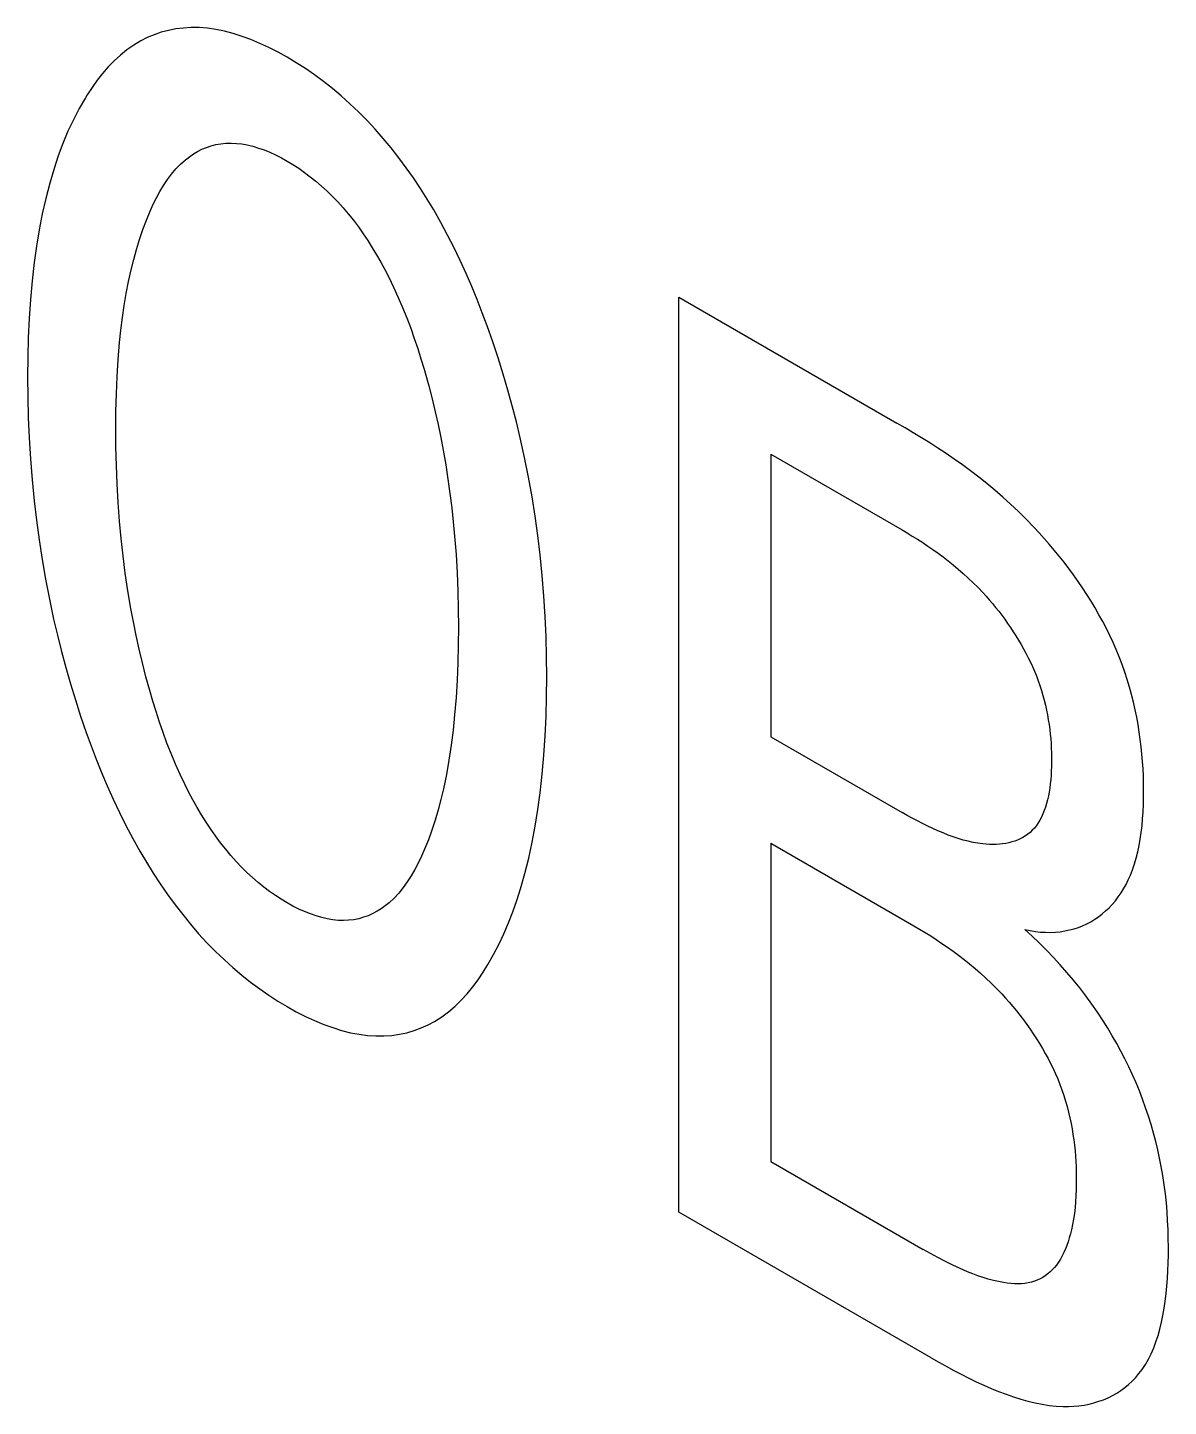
# Model space of a CAD drawing. Extents: x 0 to 420, y 0 to 297.
# Drawn here: x 182.201 to 183.932, y 118.886 to 120.978 of the extents above; entities that cross this region are included whole.
import ezdxf

# ---------------------------------------------------------------- set-up
doc = ezdxf.new("R2010")
doc.units = 0
doc.header["$LTSCALE"] = 23.1
doc.layers.add('40000_ISO', color=7, linetype='CONTINUOUS')

msp = doc.modelspace()

# ---------------------------------------------------------------- linework, layer by layer
at = {"layer": '40000_ISO', "color": 7, "linetype": 'CONTINUOUS'}
for p, q in [((182.4495, 120.9775), (182.4376, 120.9768)), ((182.4616, 120.9774), (182.4495, 120.9775)), ((182.474, 120.9764), (182.4616, 120.9774)), ((182.3729, 120.9574), (182.3621, 120.9509)), ((182.3828, 120.9624), (182.3729, 120.9574)), ((182.3931, 120.9667), (182.3828, 120.9624)), ((182.4037, 120.9703), (182.3931, 120.9667)), ((182.4147, 120.9732), (182.4037, 120.9703)), ((182.426, 120.9754), (182.4147, 120.9732)), ((182.4376, 120.9768), (182.426, 120.9754)), ((182.4869, 120.9746), (182.474, 120.9764)), ((182.4999, 120.9719), (182.4869, 120.9746)), ((182.5131, 120.9684), (182.4999, 120.9719)), ((182.5265, 120.9642), (182.5131, 120.9684)), ((182.5401, 120.9592), (182.5265, 120.9642)), ((182.5537, 120.9535), (182.5401, 120.9592)), ((182.3419, 120.9358), (182.3325, 120.9271)), ((182.3518, 120.9437), (182.3419, 120.9358)), ((182.3621, 120.9509), (182.3518, 120.9437)), ((182.5674, 120.9471), (182.5537, 120.9535)), ((182.5812, 120.94), (182.5674, 120.9471)), ((182.595, 120.9324), (182.5812, 120.94)), ((182.3235, 120.9178), (182.3149, 120.908)), ((182.3325, 120.9271), (182.3235, 120.9178)), ((182.6088, 120.9241), (182.595, 120.9324)), ((182.6226, 120.9152), (182.6088, 120.9241)), ((182.6364, 120.9058), (182.6226, 120.9152)), ((182.3068, 120.8976), (182.299, 120.8867)), ((182.3149, 120.908), (182.3068, 120.8976)), ((182.65, 120.8957), (182.6364, 120.9058)), ((182.6636, 120.8851), (182.65, 120.8957)), ((182.2916, 120.8754), (182.2888, 120.871)), ((182.299, 120.8867), (182.2916, 120.8754)), ((182.677, 120.8738), (182.6636, 120.8851)), ((182.6903, 120.862), (182.677, 120.8738)), ((182.2794, 120.8547), (182.2706, 120.8377)), ((182.2888, 120.871), (182.2794, 120.8547)), ((182.7034, 120.8496), (182.6903, 120.862)), ((182.2706, 120.8377), (182.2624, 120.8201)), ((182.7162, 120.8366), (182.7034, 120.8496)), ((182.7286, 120.8232), (182.7162, 120.8366)), ((182.2624, 120.8201), (182.2548, 120.8018)), ((182.7408, 120.8093), (182.7286, 120.8232)), ((182.2548, 120.8018), (182.2477, 120.783)), ((182.4528, 120.7857), (182.4591, 120.7894)), ((182.4591, 120.7894), (182.4657, 120.7928)), ((182.4657, 120.7928), (182.4726, 120.7956)), ((182.4726, 120.7956), (182.4796, 120.798)), ((182.4796, 120.798), (182.4869, 120.7999)), ((182.4869, 120.7999), (182.4944, 120.8012)), ((182.4944, 120.8012), (182.5021, 120.802)), ((182.5021, 120.802), (182.5101, 120.8022)), ((182.5101, 120.8022), (182.518, 120.8018)), ((182.518, 120.8018), (182.5261, 120.8009)), ((182.5261, 120.8009), (182.5344, 120.7994)), ((182.5344, 120.7994), (182.5428, 120.7974)), ((182.5428, 120.7974), (182.5513, 120.7948)), ((182.5513, 120.7948), (182.5599, 120.7918)), ((182.5599, 120.7918), (182.5686, 120.7883)), ((182.7527, 120.7949), (182.7408, 120.8093)), ((182.7643, 120.7801), (182.7527, 120.7949)), ((182.2477, 120.783), (182.2413, 120.7636)), ((182.4263, 120.763), (182.4333, 120.7703)), ((182.4333, 120.7703), (182.4408, 120.777)), ((182.4408, 120.777), (182.4467, 120.7815)), ((182.4467, 120.7815), (182.4528, 120.7857)), ((182.5686, 120.7883), (182.5774, 120.7843)), ((182.5774, 120.7843), (182.5862, 120.7798)), ((182.5862, 120.7798), (182.595, 120.775)), ((182.595, 120.775), (182.6038, 120.7697)), ((182.6038, 120.7697), (182.6126, 120.764)), ((182.7756, 120.7649), (182.7643, 120.7801)), ((182.2413, 120.7636), (182.2346, 120.7412)), ((182.4134, 120.7469), (182.4196, 120.7552)), ((182.4196, 120.7552), (182.4263, 120.763)), ((182.6126, 120.764), (182.6213, 120.7578)), ((182.6213, 120.7578), (182.63, 120.7513)), ((182.63, 120.7513), (182.6387, 120.7444)), ((182.7866, 120.7493), (182.7756, 120.7649)), ((182.7972, 120.7334), (182.7866, 120.7493)), ((182.2346, 120.7412), (182.2287, 120.7182)), ((182.3967, 120.7193), (182.402, 120.7289)), ((182.402, 120.7289), (182.4075, 120.7381)), ((182.4075, 120.7381), (182.4134, 120.7469)), ((182.6387, 120.7444), (182.6472, 120.7371)), ((182.6472, 120.7371), (182.6556, 120.7294)), ((182.6556, 120.7294), (182.6638, 120.7214)), ((182.8075, 120.7172), (182.7972, 120.7334)), ((182.2287, 120.7182), (182.2234, 120.6947)), ((182.3871, 120.6992), (182.3918, 120.7094)), ((182.3918, 120.7094), (182.3967, 120.7193)), ((182.6638, 120.7214), (182.6719, 120.713)), ((182.6719, 120.713), (182.6799, 120.7042)), ((182.8174, 120.7008), (182.8075, 120.7172)), ((182.2234, 120.6947), (182.2187, 120.6706)), ((182.3759, 120.6709), (182.3813, 120.6852)), ((182.3813, 120.6852), (182.3871, 120.6992)), ((182.6799, 120.7042), (182.6878, 120.6948)), ((182.6878, 120.6948), (182.6955, 120.6851)), ((182.6955, 120.6851), (182.7031, 120.6751)), ((182.8282, 120.6819), (182.8174, 120.7008)), ((182.2187, 120.6706), (182.2146, 120.646)), ((182.3709, 120.6561), (182.3759, 120.6709)), ((182.7031, 120.6751), (182.7103, 120.6648)), ((182.7103, 120.6648), (182.7174, 120.6543)), ((182.8384, 120.6627), (182.8282, 120.6819)), ((182.2146, 120.646), (182.2111, 120.621)), ((182.3663, 120.641), (182.3709, 120.6561)), ((182.7174, 120.6543), (182.7242, 120.6435)), ((182.7242, 120.6435), (182.7308, 120.6326)), ((182.8483, 120.6434), (182.8384, 120.6627)), ((182.8576, 120.6239), (182.8483, 120.6434)), ((182.3582, 120.6098), (182.3621, 120.6256)), ((182.3621, 120.6256), (182.3663, 120.641)), ((182.7308, 120.6326), (182.7372, 120.6215)), ((182.8666, 120.6043), (182.8576, 120.6239)), ((182.2111, 120.621), (182.2079, 120.5931)), ((182.3543, 120.5922), (182.3582, 120.6098)), ((182.7372, 120.6215), (182.7433, 120.6103)), ((182.7433, 120.6103), (182.7491, 120.599)), ((182.8751, 120.5846), (182.8666, 120.6043)), ((182.2079, 120.5931), (182.2054, 120.5648)), ((182.3509, 120.5742), (182.3543, 120.5922)), ((182.7491, 120.599), (182.7566, 120.5836)), ((182.7566, 120.5836), (182.7637, 120.5682)), ((182.8832, 120.5648), (182.8751, 120.5846)), ((182.2054, 120.5648), (182.2034, 120.536)), ((182.3478, 120.5559), (182.3509, 120.5742)), ((182.7637, 120.5682), (182.7703, 120.5527)), ((182.891, 120.5449), (182.8832, 120.5648)), ((183.1895, 120.5685), (183.5204, 120.3774)), ((183.1895, 119.1804), (183.1895, 120.5685)), ((182.3451, 120.5374), (182.3478, 120.5559)), ((182.7703, 120.5527), (182.7766, 120.5372)), ((182.8984, 120.525), (182.891, 120.5449)), ((182.2034, 120.536), (182.2021, 120.5069)), ((182.3408, 120.4995), (182.3428, 120.5185)), ((182.3428, 120.5185), (182.3451, 120.5374)), ((182.7766, 120.5372), (182.7825, 120.5216)), ((182.7825, 120.5216), (182.788, 120.506)), ((182.907, 120.5006), (182.8984, 120.525)), ((182.2021, 120.5069), (182.2013, 120.4774)), ((182.3386, 120.4739), (182.3408, 120.4995)), ((182.788, 120.506), (182.7932, 120.4904)), ((182.9152, 120.4763), (182.907, 120.5006)), ((182.2013, 120.4774), (182.201, 120.4476)), ((182.7932, 120.4904), (182.7981, 120.4748)), ((182.9228, 120.4519), (182.9152, 120.4763)), ((182.337, 120.4479), (182.3386, 120.4739)), ((182.7981, 120.4748), (182.8028, 120.4592)), ((182.8028, 120.4592), (182.8044, 120.4537)), ((182.201, 120.4476), (182.2013, 120.417)), ((182.3359, 120.4217), (182.337, 120.4479)), ((182.8044, 120.4537), (182.8099, 120.4339)), ((182.8099, 120.4339), (182.815, 120.4142)), ((182.93, 120.4276), (182.9228, 120.4519)), ((182.2013, 120.417), (182.202, 120.3861)), ((182.3352, 120.3951), (182.3359, 120.4217)), ((182.815, 120.4142), (182.8197, 120.3946)), ((182.9367, 120.4034), (182.93, 120.4276)), ((182.335, 120.3683), (182.3352, 120.3951)), ((182.8197, 120.3946), (182.8241, 120.3751)), ((182.9429, 120.3793), (182.9367, 120.4034)), ((182.202, 120.3861), (182.2034, 120.3549)), ((182.8241, 120.3751), (182.8281, 120.3557)), ((182.9487, 120.3552), (182.9429, 120.3793)), ((183.5328, 120.3702), (183.5204, 120.3774)), ((182.2034, 120.3549), (182.2053, 120.3234)), ((182.3352, 120.3408), (182.335, 120.3683)), ((182.8281, 120.3557), (182.8318, 120.3364)), ((182.9553, 120.3252), (182.9487, 120.3552)), ((183.5453, 120.3628), (183.5328, 120.3702)), ((183.5577, 120.3552), (183.5453, 120.3628)), ((183.5702, 120.3474), (183.5577, 120.3552)), ((182.3359, 120.3131), (182.3352, 120.3408)), ((182.8318, 120.3364), (182.8356, 120.3143)), ((183.3293, 120.3304), (183.5282, 120.2155)), ((183.3293, 120.3304), (183.3293, 119.9015)), ((183.5826, 120.3394), (183.5702, 120.3474)), ((183.5951, 120.3312), (183.5826, 120.3394)), ((183.6075, 120.3227), (183.5951, 120.3312)), ((182.2053, 120.3234), (182.2078, 120.2916)), ((182.337, 120.2851), (182.3359, 120.3131)), ((182.8356, 120.3143), (182.8391, 120.2924)), ((182.9613, 120.2953), (182.9553, 120.3252)), ((183.6199, 120.3139), (183.6075, 120.3227)), ((183.6322, 120.3049), (183.6199, 120.3139)), ((182.2078, 120.2916), (182.2109, 120.2595)), ((182.8391, 120.2924), (182.8421, 120.2705)), ((182.9666, 120.2656), (182.9613, 120.2953)), ((183.6445, 120.2955), (183.6322, 120.3049)), ((183.6567, 120.2858), (183.6445, 120.2955)), ((182.3386, 120.2569), (182.337, 120.2851)), ((182.8421, 120.2705), (182.8448, 120.2489)), ((183.6689, 120.2757), (183.6567, 120.2858)), ((183.681, 120.2653), (183.6689, 120.2757)), ((182.2109, 120.2595), (182.2144, 120.2301)), ((182.3407, 120.2284), (182.3386, 120.2569)), ((182.8448, 120.2489), (182.8472, 120.2274)), ((182.9713, 120.2361), (182.9666, 120.2656)), ((183.693, 120.2545), (183.681, 120.2653)), ((183.7049, 120.2432), (183.693, 120.2545)), ((182.2144, 120.2301), (182.2184, 120.2004)), ((182.3431, 120.2024), (182.3407, 120.2284)), ((182.8472, 120.2274), (182.8492, 120.206)), ((182.9754, 120.2068), (182.9713, 120.2361)), ((183.7167, 120.2316), (183.7049, 120.2432)), ((183.7284, 120.2195), (183.7167, 120.2316)), ((182.8492, 120.206), (182.8513, 120.1779)), ((182.9789, 120.1778), (182.9754, 120.2068)), ((183.5282, 120.2155), (183.536, 120.2108)), ((183.536, 120.2108), (183.5438, 120.2061)), ((183.5438, 120.2061), (183.5517, 120.2012)), ((183.7363, 120.2111), (183.7284, 120.2195)), ((183.744, 120.2025), (183.7363, 120.2111)), ((182.2184, 120.2004), (182.223, 120.1706)), ((182.346, 120.1762), (182.3431, 120.2024)), ((183.5517, 120.2012), (183.5595, 120.1961)), ((183.5595, 120.1961), (183.5673, 120.1909)), ((183.5673, 120.1909), (183.5751, 120.1855)), ((183.5751, 120.1855), (183.5829, 120.18)), ((183.7517, 120.1937), (183.744, 120.2025)), ((183.7592, 120.1847), (183.7517, 120.1937)), ((183.7667, 120.1755), (183.7592, 120.1847)), ((182.223, 120.1706), (182.2282, 120.1405)), ((182.3494, 120.1497), (182.346, 120.1762)), ((182.8513, 120.1779), (182.8529, 120.1501)), ((182.982, 120.1462), (182.9789, 120.1778)), ((183.5829, 120.18), (183.5906, 120.1743)), ((183.5906, 120.1743), (183.5983, 120.1683)), ((183.5983, 120.1683), (183.606, 120.1622)), ((183.606, 120.1622), (183.6136, 120.1558)), ((183.7741, 120.1662), (183.7667, 120.1755)), ((183.7813, 120.1567), (183.7741, 120.1662)), ((182.2282, 120.1405), (182.2341, 120.1102)), ((182.3534, 120.1231), (182.3494, 120.1497)), ((182.8529, 120.1501), (182.8541, 120.1225)), ((182.9846, 120.1149), (182.982, 120.1462)), ((183.6136, 120.1558), (183.6212, 120.1492)), ((183.6212, 120.1492), (183.6287, 120.1423)), ((183.6287, 120.1423), (183.6361, 120.1352)), ((183.7884, 120.147), (183.7813, 120.1567)), ((183.7953, 120.1373), (183.7884, 120.147)), ((182.3579, 120.0962), (182.3534, 120.1231)), ((182.8541, 120.1225), (182.8547, 120.0952)), ((183.6361, 120.1352), (183.6435, 120.1278)), ((183.6435, 120.1278), (183.6508, 120.1202)), ((183.6508, 120.1202), (183.6557, 120.1147)), ((183.802, 120.1274), (183.7953, 120.1373)), ((183.8086, 120.1174), (183.802, 120.1274)), ((182.2341, 120.1102), (182.2406, 120.0798)), ((182.9865, 120.0839), (182.9846, 120.1149)), ((183.6557, 120.1147), (183.6606, 120.1092)), ((183.6606, 120.1092), (183.6654, 120.1035)), ((183.6654, 120.1035), (183.6702, 120.0978)), ((183.815, 120.1072), (183.8086, 120.1174)), ((183.8212, 120.097), (183.815, 120.1072)), ((182.2406, 120.0798), (182.2463, 120.0555)), ((182.3617, 120.0757), (182.3579, 120.0962)), ((182.8547, 120.0952), (182.8549, 120.0681)), ((182.9879, 120.0532), (182.9865, 120.0839)), ((183.6702, 120.0978), (183.6749, 120.0919)), ((183.6749, 120.0919), (183.6795, 120.0859)), ((183.6795, 120.0859), (183.684, 120.0798)), ((183.684, 120.0798), (183.6884, 120.0736)), ((183.8271, 120.0867), (183.8212, 120.097)), ((183.8329, 120.0763), (183.8271, 120.0867)), ((182.3658, 120.0551), (182.3617, 120.0757)), ((182.8549, 120.0681), (182.8547, 120.0409)), ((183.6884, 120.0736), (183.6928, 120.0673)), ((183.6928, 120.0673), (183.697, 120.0609)), ((183.697, 120.0609), (183.7011, 120.0545)), ((183.8383, 120.0658), (183.8329, 120.0763)), ((183.8436, 120.0552), (183.8383, 120.0658)), ((182.2463, 120.0555), (182.2524, 120.0311)), ((182.3704, 120.0344), (182.3658, 120.0551)), ((182.8547, 120.0409), (182.8541, 120.0139)), ((182.9886, 120.0228), (182.9879, 120.0532)), ((183.7011, 120.0545), (183.7051, 120.048)), ((183.7051, 120.048), (183.7089, 120.0415)), ((183.7089, 120.0415), (183.7127, 120.0348)), ((183.8485, 120.0446), (183.8436, 120.0552)), ((183.8532, 120.034), (183.8485, 120.0446)), ((182.2524, 120.0311), (182.259, 120.0066)), ((182.3753, 120.0136), (182.3704, 120.0344)), ((182.9889, 119.9927), (182.9886, 120.0228)), ((183.7127, 120.0348), (183.7162, 120.0282)), ((183.7162, 120.0282), (183.7197, 120.0215)), ((183.7197, 120.0215), (183.7229, 120.0148)), ((183.8579, 120.0226), (183.8532, 120.034)), ((183.8622, 120.0112), (183.8579, 120.0226)), ((182.259, 120.0066), (182.2661, 119.9821)), ((182.3807, 119.9926), (182.3753, 120.0136)), ((182.8541, 120.0139), (182.853, 119.9872)), ((183.7229, 120.0148), (183.7261, 120.008)), ((183.7261, 120.008), (183.729, 120.0012)), ((183.729, 120.0012), (183.732, 119.9939)), ((183.8663, 119.9998), (183.8622, 120.0112)), ((183.87, 119.9884), (183.8663, 119.9998)), ((182.2661, 119.9821), (182.2736, 119.9575)), ((182.3864, 119.9716), (182.3807, 119.9926)), ((182.853, 119.9872), (182.8514, 119.9609)), ((182.9887, 119.9624), (182.9889, 119.9927)), ((183.732, 119.9939), (183.7348, 119.9865)), ((183.7348, 119.9865), (183.7373, 119.9791)), ((183.7373, 119.9791), (183.7397, 119.9717)), ((183.8734, 119.9769), (183.87, 119.9884)), ((183.8765, 119.9655), (183.8734, 119.9769)), ((182.2736, 119.9575), (182.2816, 119.9329)), ((182.3911, 119.9557), (182.3864, 119.9716)), ((182.396, 119.9398), (182.3911, 119.9557)), ((182.8514, 119.9609), (182.8492, 119.9349)), ((182.9879, 119.9325), (182.9887, 119.9624)), ((183.7397, 119.9717), (183.7419, 119.9643)), ((183.7419, 119.9643), (183.7439, 119.9569)), ((183.7439, 119.9569), (183.7457, 119.9495)), ((183.8794, 119.954), (183.8765, 119.9655)), ((183.882, 119.9426), (183.8794, 119.954)), ((182.2816, 119.9329), (182.2901, 119.9082)), ((182.4012, 119.9238), (182.396, 119.9398)), ((182.8492, 119.9349), (182.8468, 119.9116)), ((182.9866, 119.9029), (182.9879, 119.9325)), ((183.7457, 119.9495), (183.7474, 119.9421)), ((183.7474, 119.9421), (183.7488, 119.9347)), ((183.7488, 119.9347), (183.7501, 119.9274)), ((183.8843, 119.9312), (183.882, 119.9426)), ((183.8864, 119.9199), (183.8843, 119.9312)), ((182.4067, 119.9078), (182.4012, 119.9238)), ((182.8468, 119.9116), (182.8439, 119.8887)), ((183.7501, 119.9274), (183.7513, 119.9201)), ((183.7513, 119.9201), (183.7523, 119.9128)), ((183.7523, 119.9128), (183.7531, 119.9056)), ((183.8882, 119.9086), (183.8864, 119.9199)), ((182.2901, 119.9082), (182.2975, 119.8879)), ((182.4126, 119.8919), (182.4067, 119.9078)), ((182.4189, 119.876), (182.4126, 119.8919)), ((182.9847, 119.8737), (182.9866, 119.9029)), ((183.3293, 119.9015), (183.5282, 119.7867)), ((183.7531, 119.9056), (183.7538, 119.8984)), ((183.7538, 119.8984), (183.7543, 119.8913)), ((183.7543, 119.8913), (183.7547, 119.8842)), ((183.8898, 119.8973), (183.8882, 119.9086)), ((183.8911, 119.8861), (183.8898, 119.8973)), ((182.2975, 119.8879), (182.3053, 119.8675)), ((182.4255, 119.8601), (182.4189, 119.876)), ((182.8439, 119.8887), (182.8405, 119.8662)), ((182.9822, 119.8449), (182.9847, 119.8737)), ((183.7547, 119.8842), (183.7549, 119.8771)), ((183.7549, 119.8771), (183.7551, 119.8701)), ((183.7551, 119.8701), (183.7551, 119.8632)), ((183.8922, 119.875), (183.8911, 119.8861)), ((183.8932, 119.864), (183.8922, 119.875)), ((182.3053, 119.8675), (182.3134, 119.8472)), ((182.4326, 119.8443), (182.4255, 119.8601)), ((182.8405, 119.8662), (182.8366, 119.8441)), ((183.7547, 119.8497), (183.7543, 119.843)), ((183.7549, 119.8564), (183.7547, 119.8497)), ((183.7551, 119.8632), (183.7549, 119.8564)), ((183.8939, 119.8531), (183.8932, 119.864)), ((183.8944, 119.8422), (183.8939, 119.8531)), ((182.3134, 119.8472), (182.322, 119.827)), ((182.322, 119.827), (182.331, 119.8068)), ((182.4402, 119.8286), (182.4326, 119.8443)), ((182.446, 119.8171), (182.4402, 119.8286)), ((182.8366, 119.8441), (182.8321, 119.8224)), ((182.979, 119.8165), (182.9822, 119.8449)), ((183.7532, 119.8301), (183.7523, 119.8238)), ((183.7538, 119.8365), (183.7532, 119.8301)), ((183.7543, 119.843), (183.7538, 119.8365)), ((183.8947, 119.8315), (183.8944, 119.8422)), ((183.8948, 119.8209), (183.8947, 119.8315)), ((182.331, 119.8068), (182.3404, 119.7868)), ((182.4521, 119.8057), (182.446, 119.8171)), ((182.8283, 119.8063), (182.8241, 119.7905)), ((182.8321, 119.8224), (182.8283, 119.8063)), ((182.9756, 119.7911), (182.979, 119.8165)), ((183.749, 119.8059), (183.7475, 119.8002)), ((183.7503, 119.8117), (183.749, 119.8059)), ((183.7514, 119.8177), (183.7503, 119.8117)), ((183.7523, 119.8238), (183.7514, 119.8177)), ((183.8945, 119.7986), (183.8948, 119.8097)), ((183.8948, 119.8097), (183.8948, 119.8209)), ((182.3404, 119.7868), (182.3503, 119.767)), ((182.4585, 119.7943), (182.4521, 119.8057)), ((182.4651, 119.7832), (182.4585, 119.7943)), ((182.8241, 119.7905), (182.8196, 119.775)), ((182.9716, 119.7661), (182.9756, 119.7911)), ((183.536, 119.7823), (183.5282, 119.7867)), ((183.7441, 119.7895), (183.7421, 119.7845)), ((183.7459, 119.7948), (183.7441, 119.7895)), ((183.7475, 119.8002), (183.7459, 119.7948)), ((183.8933, 119.7771), (183.8941, 119.7878)), ((183.8941, 119.7878), (183.8945, 119.7986)), ((182.3503, 119.767), (182.3607, 119.7473)), ((182.4719, 119.7722), (182.4651, 119.7832)), ((182.479, 119.7615), (182.4719, 119.7722)), ((182.8196, 119.775), (182.8146, 119.7599)), ((182.9669, 119.7415), (182.9716, 119.7661)), ((183.5438, 119.778), (183.536, 119.7823)), ((183.5516, 119.7739), (183.5438, 119.778)), ((183.5594, 119.7699), (183.5516, 119.7739)), ((183.5671, 119.766), (183.5594, 119.7699)), ((183.5749, 119.7623), (183.5671, 119.766)), ((183.732, 119.7667), (183.729, 119.7629)), ((183.7349, 119.7708), (183.732, 119.7667)), ((183.7375, 119.7751), (183.7349, 119.7708)), ((183.7399, 119.7797), (183.7375, 119.7751)), ((183.7421, 119.7845), (183.7399, 119.7797)), ((183.8912, 119.7563), (183.8924, 119.7666)), ((183.8924, 119.7666), (183.8933, 119.7771)), ((182.3607, 119.7473), (182.3716, 119.7278)), ((182.4863, 119.751), (182.479, 119.7615)), ((182.4939, 119.7407), (182.4863, 119.751)), ((182.8093, 119.7452), (182.8035, 119.7308)), ((182.8146, 119.7599), (182.8093, 119.7452)), ((183.5827, 119.7588), (183.5749, 119.7623)), ((183.5904, 119.7556), (183.5827, 119.7588)), ((183.5981, 119.7525), (183.5904, 119.7556)), ((183.6058, 119.7497), (183.5981, 119.7525)), ((183.6134, 119.7471), (183.6058, 119.7497)), ((183.621, 119.7448), (183.6134, 119.7471)), ((183.6285, 119.7429), (183.621, 119.7448)), ((183.6992, 119.7433), (183.6947, 119.7419)), ((183.7034, 119.7449), (183.6992, 119.7433)), ((183.7076, 119.7467), (183.7034, 119.7449)), ((183.7116, 119.7488), (183.7076, 119.7467)), ((183.7154, 119.7511), (183.7116, 119.7488)), ((183.7191, 119.7537), (183.7154, 119.7511)), ((183.7226, 119.7565), (183.7191, 119.7537)), ((183.7259, 119.7596), (183.7226, 119.7565)), ((183.729, 119.7629), (183.7259, 119.7596)), ((183.888, 119.7365), (183.8897, 119.7463)), ((183.8897, 119.7463), (183.8912, 119.7563)), ((182.3716, 119.7278), (182.3815, 119.7111)), ((182.5017, 119.7308), (182.4939, 119.7407)), ((182.5097, 119.7212), (182.5017, 119.7308)), ((182.8035, 119.7308), (182.7989, 119.7203)), ((182.9617, 119.7174), (182.9669, 119.7415)), ((183.3293, 119.7401), (183.5463, 119.6148)), ((183.3293, 119.7401), (183.3293, 119.2571)), ((183.636, 119.7412), (183.6285, 119.7429)), ((183.6434, 119.7399), (183.636, 119.7412)), ((183.6508, 119.7389), (183.6434, 119.7399)), ((183.6559, 119.7384), (183.6508, 119.7389)), ((183.661, 119.7382), (183.6559, 119.7384)), ((183.6661, 119.7381), (183.661, 119.7382)), ((183.6711, 119.7382), (183.6661, 119.7381)), ((183.676, 119.7385), (183.6711, 119.7382)), ((183.6808, 119.739), (183.676, 119.7385)), ((183.6856, 119.7398), (183.6808, 119.739)), ((183.6902, 119.7407), (183.6856, 119.7398)), ((183.6947, 119.7419), (183.6902, 119.7407)), ((183.8837, 119.7176), (183.886, 119.7269)), ((183.886, 119.7269), (183.888, 119.7365)), ((182.3815, 119.7111), (182.3918, 119.6946)), ((182.5176, 119.7123), (182.5097, 119.7212)), ((182.5258, 119.7038), (182.5176, 119.7123)), ((182.534, 119.6957), (182.5258, 119.7038)), ((182.794, 119.71), (182.7888, 119.7001)), ((182.7989, 119.7203), (182.794, 119.71)), ((182.9559, 119.6939), (182.9617, 119.7174)), ((183.8781, 119.6999), (183.881, 119.7086)), ((183.881, 119.7086), (183.8837, 119.7176)), ((182.3918, 119.6946), (182.4025, 119.6783)), ((182.5425, 119.6879), (182.534, 119.6957)), ((182.551, 119.6805), (182.5425, 119.6879)), ((182.5597, 119.6735), (182.551, 119.6805)), ((182.7773, 119.6813), (182.7711, 119.6726)), ((182.7832, 119.6905), (182.7773, 119.6813)), ((182.7888, 119.7001), (182.7832, 119.6905)), ((182.9493, 119.671), (182.9559, 119.6939)), ((183.8682, 119.6776), (183.8716, 119.6844)), ((183.8716, 119.6844), (183.8748, 119.6916)), ((183.8748, 119.6916), (183.8781, 119.6999)), ((182.4025, 119.6783), (182.4135, 119.6624)), ((182.4135, 119.6624), (182.4248, 119.6468)), ((182.5684, 119.6669), (182.5597, 119.6735)), ((182.5773, 119.6607), (182.5684, 119.6669)), ((182.5861, 119.6549), (182.5773, 119.6607)), ((182.7644, 119.6645), (182.7573, 119.6568)), ((182.7711, 119.6726), (182.7644, 119.6645)), ((182.9436, 119.6533), (182.9493, 119.671)), ((183.8563, 119.6586), (183.8605, 119.6646)), ((183.8605, 119.6646), (183.8645, 119.6709)), ((183.8645, 119.6709), (183.8682, 119.6776)), ((182.4248, 119.6468), (182.4365, 119.6317)), ((182.595, 119.6496), (182.5861, 119.6549)), ((182.6038, 119.6447), (182.595, 119.6496)), ((182.6127, 119.6402), (182.6038, 119.6447)), ((182.6215, 119.6362), (182.6127, 119.6402)), ((182.7378, 119.6407), (182.7315, 119.6367)), ((182.7439, 119.6451), (182.7378, 119.6407)), ((182.7498, 119.6498), (182.7439, 119.6451)), ((182.7573, 119.6568), (182.7498, 119.6498)), ((182.9375, 119.6359), (182.9436, 119.6533)), ((183.8372, 119.6373), (183.8423, 119.6422)), ((183.8423, 119.6422), (183.8472, 119.6473)), ((183.8472, 119.6473), (183.8519, 119.6528)), ((183.8519, 119.6528), (183.8563, 119.6586)), ((182.4365, 119.6317), (182.4485, 119.617)), ((182.6303, 119.6327), (182.6215, 119.6362)), ((182.6389, 119.6297), (182.6303, 119.6327)), ((182.6475, 119.6273), (182.6389, 119.6297)), ((182.6559, 119.6253), (182.6475, 119.6273)), ((182.6642, 119.6239), (182.6559, 119.6253)), ((182.6723, 119.623), (182.6642, 119.6239)), ((182.6803, 119.6227), (182.6723, 119.623)), ((182.6883, 119.6231), (182.6803, 119.6227)), ((182.6961, 119.624), (182.6883, 119.6231)), ((182.7036, 119.6255), (182.6961, 119.624)), ((182.7109, 119.6276), (182.7036, 119.6255)), ((182.718, 119.6301), (182.7109, 119.6276)), ((182.7249, 119.6332), (182.718, 119.6301)), ((182.7315, 119.6367), (182.7249, 119.6332)), ((182.9239, 119.6025), (182.9309, 119.619)), ((182.9309, 119.619), (182.9375, 119.6359)), ((183.8023, 119.6149), (183.8086, 119.6178)), ((183.8086, 119.6178), (183.8147, 119.621)), ((183.8147, 119.621), (183.8206, 119.6246)), ((183.8206, 119.6246), (183.8264, 119.6285)), ((183.8264, 119.6285), (183.8319, 119.6327)), ((183.8319, 119.6327), (183.8372, 119.6373)), ((182.4485, 119.617), (182.4607, 119.6028)), ((182.4607, 119.6028), (182.4732, 119.5891)), ((182.9164, 119.5866), (182.9239, 119.6025)), ((183.5463, 119.6148), (183.5547, 119.6098)), ((183.5547, 119.6098), (183.5632, 119.6046)), ((183.5632, 119.6046), (183.5717, 119.5993)), ((183.5717, 119.5993), (183.5802, 119.5938)), ((183.7145, 119.6092), (183.7226, 119.6075)), ((183.7256, 119.5991), (183.7145, 119.6092)), ((183.7226, 119.6075), (183.7305, 119.6062)), ((183.7366, 119.5886), (183.7256, 119.5991)), ((183.7305, 119.6062), (183.7384, 119.6053)), ((183.7384, 119.6053), (183.746, 119.6049)), ((183.746, 119.6049), (183.7536, 119.6048)), ((183.7536, 119.6048), (183.761, 119.6051)), ((183.761, 119.6051), (183.7683, 119.6058)), ((183.7683, 119.6058), (183.7754, 119.6069)), ((183.7754, 119.6069), (183.7824, 119.6084)), ((183.7824, 119.6084), (183.7892, 119.6102)), ((183.7892, 119.6102), (183.7958, 119.6124)), ((183.7958, 119.6124), (183.8023, 119.6149)), ((182.4732, 119.5891), (182.4861, 119.576)), ((182.4861, 119.576), (182.4992, 119.5634)), ((182.9084, 119.5711), (182.9164, 119.5866)), ((183.5802, 119.5938), (183.5887, 119.5881)), ((183.5887, 119.5881), (183.5972, 119.5823)), ((183.5972, 119.5823), (183.6056, 119.5763)), ((183.6056, 119.5763), (183.614, 119.5701)), ((183.7475, 119.5778), (183.7366, 119.5886)), ((183.7583, 119.5666), (183.7475, 119.5778)), ((182.4992, 119.5634), (182.5125, 119.5514)), ((182.8925, 119.5444), (182.8998, 119.5562)), ((182.8998, 119.5562), (182.9084, 119.5711)), ((183.614, 119.5701), (183.6224, 119.5636)), ((183.6224, 119.5636), (183.6307, 119.557)), ((183.6307, 119.557), (183.639, 119.55)), ((183.7684, 119.5555), (183.7583, 119.5666)), ((183.7784, 119.5441), (183.7684, 119.5555)), ((182.5125, 119.5514), (182.526, 119.54)), ((182.526, 119.54), (182.5396, 119.5292)), ((182.8847, 119.533), (182.8925, 119.5444)), ((183.639, 119.55), (183.6472, 119.5429)), ((183.6472, 119.5429), (183.6554, 119.5354)), ((183.6554, 119.5354), (183.6635, 119.5277)), ((183.7883, 119.5324), (183.7784, 119.5441)), ((182.5396, 119.5292), (182.5534, 119.519)), ((182.5534, 119.519), (182.5672, 119.5095)), ((182.8681, 119.5117), (182.8766, 119.5221)), ((182.8766, 119.5221), (182.8847, 119.533)), ((183.6635, 119.5277), (183.6715, 119.5197)), ((183.6715, 119.5197), (183.6794, 119.5114)), ((183.7979, 119.5204), (183.7883, 119.5324)), ((183.8071, 119.5084), (183.7979, 119.5204)), ((182.5672, 119.5095), (182.5811, 119.5005)), ((182.5811, 119.5005), (182.595, 119.4922)), ((182.595, 119.4922), (182.6089, 119.4844)), ((182.8399, 119.4843), (182.8498, 119.4928)), ((182.8498, 119.4928), (182.8591, 119.5019)), ((182.8591, 119.5019), (182.8681, 119.5117)), ((183.6794, 119.5114), (183.6851, 119.5052)), ((183.6851, 119.5052), (183.6907, 119.4989)), ((183.6907, 119.4989), (183.6962, 119.4924)), ((183.6962, 119.4924), (183.7017, 119.4858)), ((183.8161, 119.4961), (183.8071, 119.5084)), ((183.8248, 119.4836), (183.8161, 119.4961)), ((182.6089, 119.4844), (182.6228, 119.4773)), ((182.6228, 119.4773), (182.6367, 119.4709)), ((182.8187, 119.4697), (182.8295, 119.4766)), ((182.8295, 119.4766), (182.8399, 119.4843)), ((183.7017, 119.4858), (183.707, 119.479)), ((183.707, 119.479), (183.7123, 119.4722)), ((183.7123, 119.4722), (183.7175, 119.4652)), ((183.8333, 119.4708), (183.8248, 119.4836)), ((182.6367, 119.4709), (182.6505, 119.4652)), ((182.6505, 119.4652), (182.6641, 119.4602)), ((182.6641, 119.4602), (182.6776, 119.456)), ((182.6776, 119.456), (182.691, 119.4526)), ((182.691, 119.4526), (182.7041, 119.4501)), ((182.7041, 119.4501), (182.717, 119.4484)), ((182.7538, 119.4485), (182.7655, 119.4502)), ((182.7655, 119.4502), (182.7768, 119.4526)), ((182.7768, 119.4526), (182.7878, 119.4558)), ((182.7878, 119.4558), (182.7985, 119.4598)), ((182.7985, 119.4598), (182.8088, 119.4644)), ((182.8088, 119.4644), (182.8187, 119.4697)), ((183.7175, 119.4652), (183.7225, 119.458)), ((183.7225, 119.458), (183.7274, 119.4508)), ((183.7274, 119.4508), (183.7322, 119.4435)), ((183.8404, 119.4595), (183.8333, 119.4708)), ((183.8473, 119.448), (183.8404, 119.4595)), ((182.717, 119.4484), (182.7296, 119.4476)), ((182.7296, 119.4476), (182.7418, 119.4476)), ((182.7418, 119.4476), (182.7538, 119.4485)), ((183.7322, 119.4435), (183.7368, 119.4361)), ((183.7368, 119.4361), (183.7413, 119.4287)), ((183.854, 119.4364), (183.8473, 119.448)), ((183.8604, 119.4246), (183.854, 119.4364)), ((183.7413, 119.4287), (183.7456, 119.4211)), ((183.7456, 119.4211), (183.7498, 119.4135)), ((183.7498, 119.4135), (183.7537, 119.4059)), ((183.8665, 119.4127), (183.8604, 119.4246)), ((183.8724, 119.4007), (183.8665, 119.4127)), ((183.7537, 119.4059), (183.7575, 119.3982)), ((183.7575, 119.3982), (183.7611, 119.3904)), ((183.7611, 119.3904), (183.7644, 119.3827)), ((183.878, 119.3887), (183.8724, 119.4007)), ((183.8834, 119.3765), (183.878, 119.3887)), ((183.7644, 119.3827), (183.7678, 119.3742)), ((183.7678, 119.3742), (183.7709, 119.3658)), ((183.8884, 119.3643), (183.8834, 119.3765)), ((183.7709, 119.3658), (183.7738, 119.3573)), ((183.7738, 119.3573), (183.7764, 119.3488)), ((183.7764, 119.3488), (183.7788, 119.3404)), ((183.8933, 119.3515), (183.8884, 119.3643)), ((183.8979, 119.3387), (183.8933, 119.3515)), ((183.7788, 119.3404), (183.781, 119.3319)), ((183.781, 119.3319), (183.7829, 119.3235)), ((183.9022, 119.3259), (183.8979, 119.3387)), ((183.9062, 119.3131), (183.9022, 119.3259)), ((183.7829, 119.3235), (183.7847, 119.315)), ((183.7847, 119.315), (183.7863, 119.3066)), ((183.7863, 119.3066), (183.7876, 119.2983)), ((183.9098, 119.3003), (183.9062, 119.3131)), ((183.7876, 119.2983), (183.7888, 119.2899)), ((183.7888, 119.2899), (183.7898, 119.2817)), ((183.9132, 119.2876), (183.9098, 119.3003)), ((183.9162, 119.2749), (183.9132, 119.2876)), ((183.7898, 119.2817), (183.7907, 119.2735)), ((183.7907, 119.2735), (183.7914, 119.2653)), ((183.7914, 119.2653), (183.7919, 119.2572)), ((183.919, 119.2623), (183.9162, 119.2749)), ((183.9215, 119.2498), (183.919, 119.2623)), ((183.3293, 119.2571), (183.5603, 119.1238)), ((183.7919, 119.2572), (183.7923, 119.2492)), ((183.7923, 119.2492), (183.7926, 119.2413)), ((183.7926, 119.2413), (183.7927, 119.2335)), ((183.9239, 119.2357), (183.9215, 119.2498)), ((183.7927, 119.2239), (183.7925, 119.2145)), ((183.7927, 119.2335), (183.7927, 119.2239)), ((183.926, 119.2218), (183.9239, 119.2357)), ((183.9278, 119.208), (183.926, 119.2218)), ((183.7921, 119.2052), (183.7915, 119.1961)), ((183.7925, 119.2145), (183.7921, 119.2052)), ((183.9293, 119.1943), (183.9278, 119.208)), ((183.5726, 118.9593), (183.1895, 119.1804)), ((183.7897, 119.1785), (183.7884, 119.1699)), ((183.7907, 119.1872), (183.7897, 119.1785)), ((183.7915, 119.1961), (183.7907, 119.1872)), ((183.9304, 119.1807), (183.9293, 119.1943)), ((183.9313, 119.1672), (183.9304, 119.1807)), ((183.7869, 119.1615), (183.7852, 119.1533)), ((183.7884, 119.1699), (183.7869, 119.1615)), ((183.9319, 119.1538), (183.9313, 119.1672)), ((183.782, 119.1413), (183.7802, 119.1355)), ((183.7837, 119.1472), (183.782, 119.1413)), ((183.7852, 119.1533), (183.7837, 119.1472)), ((183.9323, 119.1405), (183.9319, 119.1538)), ((183.9325, 119.1273), (183.9323, 119.1405)), ((183.5715, 119.1174), (183.5603, 119.1238)), ((183.5827, 119.1113), (183.5715, 119.1174)), ((183.7738, 119.1191), (183.7712, 119.114)), ((183.7761, 119.1244), (183.7738, 119.1191)), ((183.7782, 119.1298), (183.7761, 119.1244)), ((183.7802, 119.1355), (183.7782, 119.1298)), ((183.9324, 119.1152), (183.9325, 119.1273)), ((183.5939, 119.1055), (183.5827, 119.1113)), ((183.6051, 119.0999), (183.5939, 119.1055)), ((183.6163, 119.0948), (183.6051, 119.0999)), ((183.6275, 119.09), (183.6163, 119.0948)), ((183.7594, 119.0964), (183.7562, 119.0929)), ((183.7625, 119.1001), (183.7594, 119.0964)), ((183.7656, 119.1045), (183.7625, 119.1001)), ((183.7685, 119.1091), (183.7656, 119.1045)), ((183.7712, 119.114), (183.7685, 119.1091)), ((183.9318, 119.0914), (183.9322, 119.1033)), ((183.9322, 119.1033), (183.9324, 119.1152)), ((183.6354, 119.0868), (183.6275, 119.09)), ((183.6433, 119.0839), (183.6354, 119.0868)), ((183.6512, 119.0812), (183.6433, 119.0839)), ((183.6591, 119.0788), (183.6512, 119.0812)), ((183.6669, 119.0767), (183.6591, 119.0788)), ((183.6746, 119.0749), (183.6669, 119.0767)), ((183.6822, 119.0734), (183.6746, 119.0749)), ((183.7246, 119.0741), (183.7197, 119.073)), ((183.7291, 119.0755), (183.7246, 119.0741)), ((183.7335, 119.0771), (183.7291, 119.0755)), ((183.7376, 119.0791), (183.7335, 119.0771)), ((183.7417, 119.0813), (183.7376, 119.0791)), ((183.7456, 119.0838), (183.7417, 119.0813)), ((183.7493, 119.0866), (183.7456, 119.0838)), ((183.7528, 119.0896), (183.7493, 119.0866)), ((183.7562, 119.0929), (183.7528, 119.0896)), ((183.9302, 119.0681), (183.9311, 119.0797)), ((183.9311, 119.0797), (183.9318, 119.0914)), ((183.6879, 119.0726), (183.6822, 119.0734)), ((183.6934, 119.072), (183.6879, 119.0726)), ((183.6989, 119.0717), (183.6934, 119.072)), ((183.7043, 119.0716), (183.6989, 119.0717)), ((183.7095, 119.0717), (183.7043, 119.0716)), ((183.7147, 119.0722), (183.7095, 119.0717)), ((183.7197, 119.073), (183.7147, 119.0722)), ((183.9277, 119.0455), (183.9291, 119.0567)), ((183.9291, 119.0567), (183.9302, 119.0681)), ((183.9242, 119.0237), (183.9261, 119.0345)), ((183.9261, 119.0345), (183.9277, 119.0455)), ((183.9195, 119.003), (183.922, 119.0132)), ((183.922, 119.0132), (183.9242, 119.0237)), ((183.9136, 118.9836), (183.9167, 118.9931)), ((183.9167, 118.9931), (183.9195, 119.003)), ((183.9062, 118.9655), (183.9101, 118.9743)), ((183.9101, 118.9743), (183.9136, 118.9836)), ((183.5726, 118.9593), (183.5839, 118.9528)), ((183.5839, 118.9528), (183.5952, 118.9465)), ((183.8925, 118.9416), (183.8975, 118.9491)), ((183.8975, 118.9491), (183.902, 118.9571)), ((183.902, 118.9571), (183.9062, 118.9655)), ((183.5952, 118.9465), (183.6066, 118.9403)), ((183.6066, 118.9403), (183.618, 118.9344)), ((183.618, 118.9344), (183.6294, 118.9286)), ((183.6294, 118.9286), (183.6408, 118.9231)), ((183.8776, 118.924), (183.8829, 118.9295)), ((183.8829, 118.9295), (183.8878, 118.9354)), ((183.8878, 118.9354), (183.8925, 118.9416)), ((183.6408, 118.9231), (183.6522, 118.9179)), ((183.6522, 118.9179), (183.6635, 118.9129)), ((183.6635, 118.9129), (183.6748, 118.9083)), ((183.6748, 118.9083), (183.686, 118.904)), ((183.854, 118.9057), (183.8603, 118.9098)), ((183.8603, 118.9098), (183.8663, 118.9142)), ((183.8663, 118.9142), (183.8721, 118.9189)), ((183.8721, 118.9189), (183.8776, 118.924)), ((183.686, 118.904), (183.6972, 118.9001)), ((183.6972, 118.9001), (183.7083, 118.8966)), ((183.7083, 118.8966), (183.7193, 118.8936)), ((183.7193, 118.8936), (183.7302, 118.891)), ((183.7302, 118.891), (183.741, 118.8888)), ((183.741, 118.8888), (183.7516, 118.8872)), ((183.7516, 118.8872), (183.7621, 118.8861)), ((183.7621, 118.8861), (183.7725, 118.8856)), ((183.7725, 118.8856), (183.7807, 118.8856)), ((183.7807, 118.8856), (183.7887, 118.8859)), ((183.7887, 118.8859), (183.7966, 118.8866)), ((183.7966, 118.8866), (183.8044, 118.8877)), ((183.8044, 118.8877), (183.812, 118.8892)), ((183.812, 118.8892), (183.8195, 118.891)), ((183.8195, 118.891), (183.8268, 118.8933)), ((183.8268, 118.8933), (183.8339, 118.8958)), ((183.8339, 118.8958), (183.8408, 118.8988)), ((183.8408, 118.8988), (183.8475, 118.9021)), ((183.8475, 118.9021), (183.854, 118.9057))]:
    msp.add_line(p, q, dxfattribs=at)

doc.saveas('drawing.dxf')
